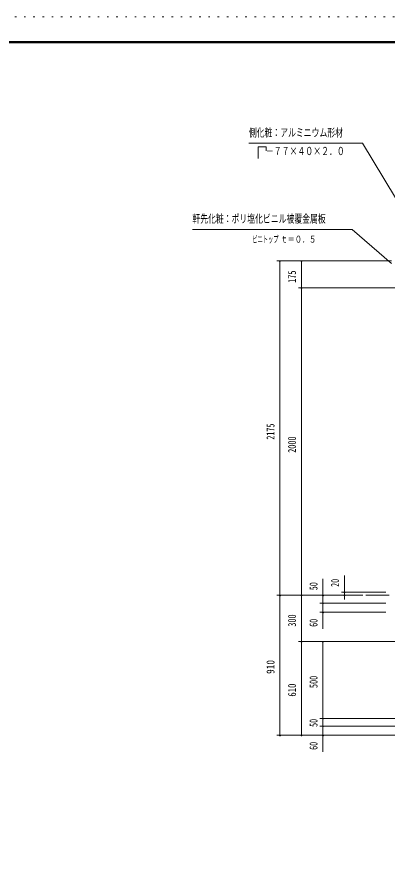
# Model space of a CAD drawing. Units: millimetres, scale not verified. Extents: x -22990 to 22993, y -10500 to 10500.
# Drawn here: x 8475 to 14502, y -3162 to 10500 of the extents above; entities that cross this region are included whole.
import ezdxf
from ezdxf.enums import TextEntityAlignment as Align

# ---------------------------------------------------------------- set-up
doc = ezdxf.new("R2010")
doc.units = ezdxf.units.MM
doc.header["$LTSCALE"] = 50
doc.linetypes.add('USER4', pattern=[3, 0.5, -2.5])
for name, color, linetype, lineweight in [('0-6_2-02BOLD', 7, 'Continuous', 18), ('0-A_2-52DIM', 3, 'Continuous', 18), ('0-C_F-F1PAPER', 5, 'Continuous', 18), ('0-D_F-E_J_ADD', 5, 'USER4', 18)]:
    doc.layers.add(name, color=color, linetype=linetype, lineweight=lineweight)
doc.styles.add('ＭＳ ゴシック', font='')
doc.styles.get('ＭＳ ゴシック').set_extended_font_data('MS Gothic')

msp = doc.modelspace()

# ---------------------------------------------------------------- linework, layer by layer
at = {"layer": '0-6_2-02BOLD'}
msp.add_line((14531.77, 1094.93), (14156.77, 1094.93), dxfattribs=at)
at = {"layer": '0-A_2-52DIM'}
for p, q in [((14101.03, 8444.93), (12251.03, 8444.93)), ((12401.03, 8386.38), (12401.03, 8194.93)), ((14101.03, 8444.93), (15342.5, 6384.85)), ((14572.31, 6532.43), (12706.77, 6532.43)), ((12766.78, 6532.43), (12746.78, 6532.43)), ((12756.78, 6532.43), (12756.78, -1180.07)), ((13116.77, 6532.43), (13096.77, 6532.43)), ((13106.77, -1180.07), (13106.77, 6532.43)), ((13056.78, 6094.93), (15452.85, 6094.93)), ((13116.77, 6094.93), (13096.77, 6094.93)), ((13806.77, 1027.83), (13806.77, 1414.93)), ((13456.77, 1364.93), (13456.77, 549.93)), ((12706.77, 1094.93), (14106.78, 1094.93)), ((12766.78, 1094.93), (12746.78, 1094.93)), ((13116.77, 1094.93), (13096.77, 1094.93)), ((13466.77, 1094.93), (13446.77, 1094.93)), ((13756.77, 1144.93), (14481.78, 1144.93)), ((13816.77, 1144.93), (13796.77, 1144.93)), ((13816.77, 1094.93), (13796.77, 1094.93)), ((13406.77, 969.93), (14481.78, 969.93)), ((13466.77, 969.93), (13446.77, 969.93)), ((14481.78, 819.93), (13406.77, 819.93)), ((13466.77, 819.93), (13446.77, 819.93)), ((17081.77, 344.93), (13056.78, 344.93)), ((13116.77, 344.93), (13096.77, 344.93)), ((13466.77, 344.93), (13446.77, 344.93)), ((13456.77, 344.93), (13456.77, -1450.07)), ((17081.77, -905.07), (13406.77, -905.07)), ((13466.77, -905.07), (13446.77, -905.07)), ((13406.77, -1030.07), (17081.77, -1030.07)), ((13466.77, -1030.07), (13446.77, -1030.07)), ((12706.77, -1180.07), (17081.77, -1180.07)), ((12766.78, -1180.07), (12746.78, -1180.07)), ((13116.77, -1180.07), (13096.77, -1180.07)), ((13466.77, -1180.07), (13446.77, -1180.07))]:
    msp.add_line(p, q, dxfattribs=at)
for points in [[(12401.03, 8386.38), (12529.82, 8386.38), (12529.82, 8321.98)], [(14572.26, 6491.02), (13931.78, 7044.93), (11331.78, 7044.93)]]:
    msp.add_lwpolyline(points, dxfattribs=at)
for centre in [(12756.78, 6532.43), (13106.77, 6532.43), (13106.77, 6094.93), (12756.78, 1094.93), (13106.77, 1094.93), (13456.77, 1094.93), (13806.77, 1144.93), (13806.77, 1094.93), (13456.77, 969.93), (13456.77, 819.93), (13106.77, 344.93), (13456.77, 344.93), (13456.77, -905.07), (13456.77, -1030.07), (12756.78, -1180.07), (13106.77, -1180.07), (13456.77, -1180.07)]:
    msp.add_arc(centre, 10, 180, 0, dxfattribs=at)
at = {"layer": '0-C_F-F1PAPER'}
for points in [[(22493.19, -10000), (-6206.81, -10000), (-6206.81, 10100), (22493.19, 10100)], [(22490.68, -9997.5), (-6204.31, -9997.5), (-6204.31, 10097.5), (22490.68, 10097.5)], [(22488.19, -9995), (22488.19, 10095), (-6201.81, 10095), (-6201.81, -9995)], [(22485.69, -9992.5), (-6199.31, -9992.5), (-6199.31, 10092.5), (22485.69, 10092.5)], [(22483.19, -9990), (22483.19, 10090), (-6196.81, 10090), (-6196.81, -9990)], [(22480.69, -9987.5), (-6194.31, -9987.5), (-6194.31, 10087.5), (22480.69, 10087.5)], [(22478.18, -9985), (22478.18, 10085), (-6191.81, 10085), (-6191.81, -9985)], [(22475.69, -9982.5), (-6189.31, -9982.5), (-6189.31, 10082.5), (22475.69, 10082.5)], [(22473.19, -9980), (22473.19, 10080), (-6186.81, 10080), (-6186.81, -9980)], [(22470.69, -9977.5), (-6184.31, -9977.5), (-6184.31, 10077.5), (22470.69, 10077.5)], [(22468.19, -9975), (-6181.81, -9975), (-6181.81, 10075), (22468.19, 10075)]]:
    msp.add_lwpolyline(points, close=True, dxfattribs=at)
at = {"layer": '0-D_F-E_J_ADD'}
msp.add_lwpolyline([(22993.19, -10500), (-6706.81, -10500), (-6706.81, 10500), (22993.19, 10500)], close=True, dxfattribs=at)

# ---------------------------------------------------------------- texts
at = {"layer": '0-A_2-52DIM', "color": 7, "style": 'ＭＳ ゴシック'}
for s, height, width, p in [('側化粧：アルミニウム形材', 130.2, 0.7, (12251.03, 8512.7)), ('\u3000－７７×４０×２．０', 130.2, 0.7, (12401.03, 8212.7)), ('軒先化粧：ポリ塩化ビニル被覆金属板', 130.2, 0.7, (11331.78, 7112.7)), ('ビニトップ ', 110.7, 0.55, (12306.78, 6794.93)), ('ｔ＝０．５', 110.7, 0.75, (12766.05, 6794.93))]:
    msp.add_text(s, height=height, dxfattribs=dict(at, width=width)).set_placement(p, align=Align.BOTTOM_LEFT)
for s, width, p in [('175', 0.75, (13056.78, 6175.64)), ('2175', 0.7, (12706.78, 3626.19)), ('2000', 0.75, (13056.78, 3411.9)), ('50', 0.7, (13406.77, 1178.21)), ('20', 0.7, (13756.77, 1232.61)), ('300', 0.75, (13056.78, 585.83)), ('60', 0.7, (13406.77, 582.81)), ('910', 0.85, (12706.77, -182.64)), ('500', 0.75, (13406.77, -412.51)), ('610', 0.8, (13056.78, -552.44)), ('50', 0.7, (13406.77, -1044.29)), ('60', 0.7, (13406.77, -1417.19))]:
    msp.add_text(s, height=130.2, rotation=90, dxfattribs=dict(at, width=width)).set_placement(p, align=Align.BOTTOM_LEFT)

doc.saveas('drawing.dxf')
